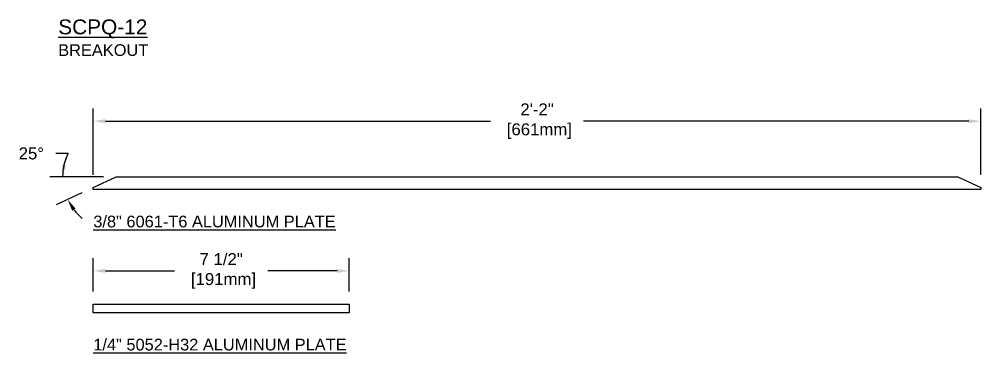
# Model space of a CAD drawing. Header units: inches. Extents: x -7 to 75.2, y -5.3 to 13.5.
# Drawn here: x 47.01 to 75.21, y 0.69 to 10.49 of the extents above; entities that cross this region are included whole.
import ezdxf

# ---------------------------------------------------------------- set-up
doc = ezdxf.new("R2010")
doc.units = ezdxf.units.IN
doc.header["$LTSCALE"] = 0.25
doc.header["$MEASUREMENT"] = 0
for name, color, linetype in [('Dimensions', 3, 'Continuous'), ('Metals', 7, 'Continuous'), ('Text', 2, 'Continuous')]:
    doc.layers.add(name, color=color, linetype=linetype)
doc.styles.add('ARIAL', font='arial.ttf')
doc.dimstyles.new('ARIAL', dxfattribs={"dimscale": 3, "dimtxt": 0.117188, "dimasz": 0.1175, "dimexe": 0.125, "dimexo": 0.125, "dimgap": 0.125, "dimtad": 0, "dimtih": 1, "dimtoh": 1, "dimdec": 4, "dimzin": 0, "dimdsep": 46, "dimlunit": 4, "dimtxsty": 'ARIAL', "dimcen": 0.09, "dimadec": 0, "dimazin": 0, "dimtfac": 1, "dimtdec": 4, "dimtofl": 0, "dimtmove": 0, "dimatfit": 3, "dimfxl": 0, "dimfrac": 2, "dimtolj": 1, "dimtzin": 0, "dimarcsym": 0})

# ---------------------------------------------------------------- blocks, each defined once
blk = doc.blocks.new('*D7')
at = {"layer": 'Defpoints', "color": 0}
for p in [(75.212, 7.498), (49.182, 5.549), (75.212, 5.549)]:
    blk.add_point(p, dxfattribs=at)
at = {"layer": 'Dimensions', "color": 0, "lineweight": -2}
for p, q in [((49.182, 5.924), (49.182, 7.873)), ((75.212, 5.924), (75.212, 7.873)), ((49.535, 7.498), (60.831, 7.498)), ((74.859, 7.498), (63.563, 7.498))]:
    blk.add_line(p, q, dxfattribs=at)
at = {"layer": 'Dimensions', "color": 0}
for points in [[(49.535, 7.556), (49.535, 7.439), (49.182, 7.498)], [(74.859, 7.556), (74.859, 7.439), (75.212, 7.498)]]:
    blk.add_solid(points, dxfattribs=at)
at = {"layer": 'Dimensions', "color": 0, "insert": (62.197, 7.498), "char_height": 0.3516, "attachment_point": 5, "style": 'ARIAL'}
blk.add_mtext('\\A1;2\'-2"\\P [661mm]', dxfattribs=at)
blk = doc.blocks.new('*D8')
at = {"layer": 'Defpoints', "color": 0}
for p in [(56.682, 3.099), (49.182, 2.12), (56.682, 2.12)]:
    blk.add_point(p, dxfattribs=at)
at = {"layer": 'Dimensions', "color": 0, "lineweight": -2}
for p, q in [((49.182, 2.495), (49.182, 3.474)), ((56.682, 2.495), (56.682, 3.474)), ((49.535, 3.099), (51.566, 3.099)), ((56.33, 3.099), (54.298, 3.099))]:
    blk.add_line(p, q, dxfattribs=at)
at = {"layer": 'Dimensions', "color": 0}
for points in [[(49.535, 3.158), (49.535, 3.04), (49.182, 3.099)], [(56.33, 3.158), (56.33, 3.04), (56.682, 3.099)]]:
    blk.add_solid(points, dxfattribs=at)
at = {"layer": 'Dimensions', "color": 0, "insert": (52.932, 3.099), "char_height": 0.3516, "attachment_point": 5, "style": 'ARIAL'}
blk.add_mtext('\\A1;7 1/2"\\P [191mm]', dxfattribs=at)
blk = doc.blocks.new('*D16')
at = {"layer": 'Defpoints', "color": 0}
for p in [(49.853, 5.861), (49.853, 5.861), (74.541, 5.861), (48.347, 5.411), (49.182, 5.549)]:
    blk.add_point(p, dxfattribs=at)
at = {"layer": 'Dimensions', "color": 0, "lineweight": -2}
for p, q in [((48.44, 6.548), (48.087, 6.548)), ((49.478, 5.861), (47.906, 5.861)), ((48.842, 5.39), (48.089, 5.039))]:
    blk.add_line(p, q, dxfattribs=at)
for start, end in [(154.0734, 180), (154.2398, 167.1199), (217.8801, 230.7602)]:
    blk.add_arc((49.853, 5.861), 1.571, start, end, dxfattribs=at)
at = {"layer": 'Dimensions', "color": 0}
for points in [[(48.379, 6.205), (48.263, 6.218), (48.281, 5.861)], [(48.562, 4.866), (48.663, 4.927), (48.429, 5.197)]]:
    blk.add_solid(points, dxfattribs=at)
at = {"layer": 'Dimensions', "color": 0, "insert": (47.364, 6.548), "char_height": 0.3516, "attachment_point": 5, "style": 'ARIAL'}
blk.add_mtext('\\A1;25°', dxfattribs=at)

msp = doc.modelspace()

# ---------------------------------------------------------------- linework, layer by layer
at = {"layer": 'Metals'}
for points in [[(49.85283, 5.8613), (74.54087, 5.8613), (75.21156, 5.54856), (75.21156, 5.4863), (49.18215, 5.4863), (49.18215, 5.54856)], [(56.68215, 1.87041), (49.18215, 1.87041), (49.18215, 2.12041), (56.68215, 2.12041)]]:
    msp.add_lwpolyline(points, close=True, dxfattribs=at)

# ---------------------------------------------------------------- texts
at = {"layer": 'Text', "char_height": 0.34375, "style": 'ARIAL'}
for s, insert, width, attachment_point in [('{\\H1.273x;\\LSCPQ-12\\P}BREAKOUT', (48.15298, 10.48663), 7.9038738, 1), ('{\\L3/8" 6061-T6 ALUMINUM PLATE}', (49.18215, 4.54725), 7.3974171, 4), ('{\\L1/4" 5052-H32 ALUMINUM PLATE}', (49.18215, 0.93135), 8.8667712, 4)]:
    msp.add_mtext(s, dxfattribs=dict(at, insert=insert, width=width, attachment_point=attachment_point))

# ---------------------------------------------------------------- dimensions: what is measured, and where the dimension line sits
at = {"layer": 'Dimensions'}
for base, p1, p2, picture, middle in [((75.21156, 7.49764), (49.18215, 5.54856), (75.21156, 5.54856), '*D7', (62.19685, 7.49764)), ((56.68215, 3.09918), (49.18215, 2.12041), (56.68215, 2.12041), '*D8', (52.93215, 3.09918))]:
    dim = msp.add_linear_dim(base=base, p1=p1, p2=p2, dimstyle='ARIAL', override={"dimpost": '\\X'}, dxfattribs=at)
    dim.commit()
    dim.dimension.update_dxf_attribs({"geometry": picture, "text_midpoint": middle, "dimtype": 160})
dim = msp.add_angular_dim_2l(base=(48.34748, 5.41063), line1=((49.85283, 5.8613), (74.54087, 5.8613)), line2=((49.18215, 5.54856), (49.85283, 5.8613)), dimstyle='ARIAL', override={"dimpost": '\\X'}, dxfattribs=at)
dim.commit()
dim.dimension.update_dxf_attribs({"geometry": '*D16', "text_midpoint": (47.36427, 6.54834)})

doc.saveas('drawing.dxf')
